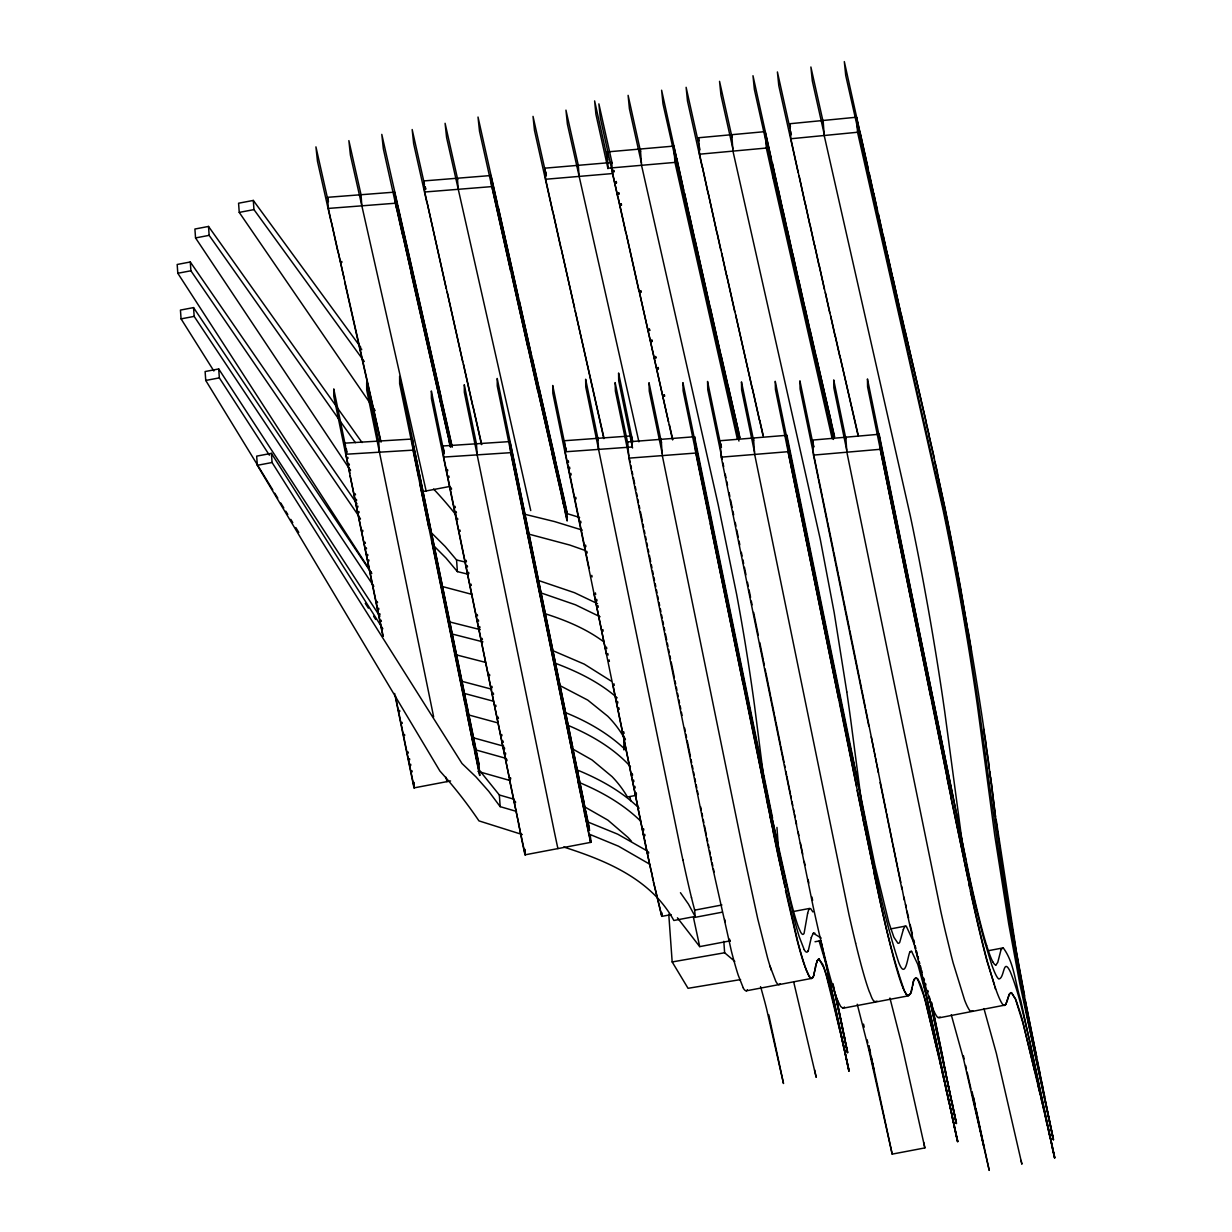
<?xml version="1.0" encoding="UTF-8"?>
<svg xmlns="http://www.w3.org/2000/svg" width="1232" height="1232" viewBox="0 0 1232 1232"><rect width="100%" height="100%" fill="white"/><g stroke="black" fill="none" stroke-linecap="round" stroke-linejoin="round"><path stroke-width="1.5" d="M623.839 735.997L623.869 749.918M807.607 913.513L804.096 933.286A359.421 18.865 79.3 0 1 803.279 934.241A250.881 13.167 79.3 0 1 800.661 932.177L798.829 928.112A155.432 8.162 79.3 0 1 797.951 925.771L797.643 924.893A134.042 7.038 79.3 0 1 794.517 914.822A130.253 6.838 79.3 0 1 792.068 905.828L791.19 902.471A122.445 6.422 79.3 0 1 789.404 895.264L771.863 817.016L682.928 382.644L683.113 390.79L709.863 520.043M815.507 967.428L813.721 975.143M807.607 913.497L808.839 909.278M815.368 966.966L816.878 961.946M815.923 965.411L814.059 973.773M912.758 985.569C915.237 966.689 922.475 988.541 923.908 995.317A120.628 6.329 79.3 0 1 925.648 1001.493L938.861 1057.58M912.157 987.202L910.771 992.515M815.8 964.979L817.278 960.929M814.198 974.204L813.351 976.329M811.287 937.567L808.269 950.858M1007.329 1000.061L1009.131 994.347L1010.825 992.622M811.287 937.552L813.212 933.348M1007.437 1000.492L1005.528 1004.634M903.349 929.482L899.745 942.311A452.652 23.762 79.3 0 1 897.912 943.235L893.908 937.275L888.842 922.583L874.92 865.341L786.894 435.281L720.089 440.733L721.259 457.149L813.212 906.891A179.672 9.44 79.3 0 0 826.98 965.441M813.844 975.513L813.074 976.991M903.364 929.482L904.781 926.495L906.367 926.341M910.879 992.869L908.538 995.81L842.965 1008.238L840.64 1006.452L837.899 1001.108M816.77 961.638L817.74 960.113M909.647 952.49C907.291 958.65 905.412 980.302 898.667 962.315C875.69 891.768 866.358 817.555 849.787 745.437L775.236 381.289L775.436 389.451L862.939 817.894M1001.077 949.518L997.781 962.346L995.995 964.949M1006.036 1003.787L1009.378 994.301L1011.056 992.592M909.663 952.475L910.186 951.628M1001.092 949.502L1002.894 947.962M817.186 960.683L817.894 959.882M1006.113 1004.049L1005.343 1004.865M844.49 1007.037L843.181 1008.207M876.999 1001.092C872.656 1004.126 870.947 994.316 869.361 991.791A212.92 11.18 79.3 0 1 864.464 976.76L862.754 970.77A187.279 9.841 79.3 0 1 860.937 964.132L859.027 956.802A181.689 9.533 79.3 0 1 856.317 946.022L855.624 943.158M808.993 909.031L810.656 908.646L812.904 911.942M940.155 1017.047L938.029 1017.586A334.257 17.556 79.3 0 1 930.206 1001.647M972.849 1010.841L970.462 1011.195A329.606 17.31 79.3 0 1 968.722 1008.993L967.366 1006.498A336.598 17.679 79.3 0 1 964.641 1000.184L953.106 962.762A186.171 9.779 79.3 0 1 951.135 955.093L945.437 931.669A196.273 10.303 79.3 0 1 943.173 921.906A195.303 10.256 79.3 0 1 940.878 911.695L846.877 452.236L845.799 437.206L879.155 434.265L965.796 859.659M817.817 959.713L818.957 959.112M1005.404 1005.004L938.984 1017.863M910.402 951.427L911.557 951.32M818.156 959.389L819.157 959.097M813.798 932.963L814.922 933.225M1004.804 1005.358L1003.649 1005.312A334.257 17.556 79.3 0 1 995.81 989.188L987.048 961.283A186.74 9.81 79.3 0 1 982.443 943.419L981.75 940.586A195.595 10.272 79.3 0 1 972.772 902.009L970.416 891.29M360.791 347.362L253.315 200.431L238.577 203.218L239.239 212.397L375.159 410.61M239.239 212.397L253.961 209.609L364.272 361.53M362.054 442.565L208.516 226.442L194.902 229.029L195.549 237.93L349.657 469.176M195.549 237.93L209.147 235.358L355.37 442.673M357.034 503.919L190.282 261.985L177.177 264.48L177.808 273.273L369.384 569.384M177.808 273.273L190.898 270.778L359.159 516.608M371.771 573.588L193.547 307.6L180.442 310.079L181.073 318.872L213.86 370.986M181.073 318.872L194.163 316.393L373.82 586.34M379.887 616.37L218.711 368.953L205.113 371.54L205.744 380.457L272.78 489.951M205.744 380.457L219.342 377.87L269.377 455.178M382.813 628.751L271.41 453.345L256.672 456.133L257.334 465.311L439.901 771.032A468.761 452.375 0.4 0 1 478.955 820.882L522.291 834.557M257.334 465.311L272.072 462.508L462.015 763.517L475.952 776.868L488.704 791.267L500.177 806.652L516.531 811.426M422.499 491.645L449.726 486.471M395.333 695.603L414.245 787.849L450.558 780.949M636.313 795.318L627.442 796.996A114.946 106.429 -3.3 0 0 612.042 776.607L592.022 759.944L572.911 749.102M590.066 835.05L590.605 842.38L525.232 854.792L524.832 849.295M652.205 876.414L660.444 910.463A101.825 5.344 79.3 0 0 661.492 914.483L662 916.346L671.086 914.621M721.921 904.981L694.679 910.155L692.861 903.195A109.371 5.744 79.3 0 1 691.768 898.775L691.475 897.62M694.617 909.247L695.141 916.454L673.858 920.489A117.194 113.098 0.4 0 0 658.211 898.667C633.217 871.763 597.936 857.996 563.732 847.031M722.26 912.188L693.493 917.64L699.714 946.623L730.268 940.817M793.485 911.495L809.824 908.384M890.89 928.866L905.412 926.11M746.361 990.805L811.719 978.393M987.91 950.781L1002.648 947.978M857.241 1004.234L868.96 1050.234L892.184 1154.122L924.862 1147.916L923.661 1142.31M815.03 941.741L820.62 940.724M668.76 914.236L672.179 961.946L724.632 952.767L734.811 961.391M740.586 979.579L688.041 988.31L672.179 961.946M805.112 203.788L790.867 138.754L789.789 123.739L856.471 117.225L858.796 127.651M972.602 673.057L972.125 669.946A241.657 12.69 79.3 0 0 968.044 644.274A219.127 11.504 79.3 0 0 966.381 634.28A203.095 10.657 79.3 0 0 962.916 613.859A182.013 9.563 79.3 0 0 959.22 593.054L958.588 589.558A164.626 8.639 79.3 0 0 954.692 568.491L952.675 557.896A167.537 8.793 79.3 0 0 949.241 540.324L946.484 526.526A158.82 8.331 79.3 0 0 943.05 509.879L857.549 132.255L790.867 138.754M708.092 193.547L699.576 154.2L698.405 137.768L765.134 131.624L771.294 159.128M772.957 177.762L766.335 148.04L699.576 154.2M737.306 438.746L674.951 162.408L608.131 168.199L606.96 151.936L673.765 146.1L676.599 158.728M931.007 697.836L880.233 449.295L813.505 455.101L812.427 440.086L845.799 437.206M612.52 173.558L611.734 162.47L544.867 168.168L545.653 179.256L612.52 173.558L617.786 197.058M838.9 699.899L788.064 451.697L721.259 457.149M446.169 288.473L424.747 192.007L423.947 180.919L490.89 175.529L497.343 204.281M424.747 192.007L491.691 186.617L491.861 187.433M337.553 250.404L328.343 208.424L327.543 197.32L394.548 192.13L397.289 204.327M328.343 208.424L395.333 203.234L396.473 208.3M743.127 987.556L738.261 975.267A183.383 9.625 79.3 0 1 736.859 970.847A172.896 9.071 79.3 0 1 733.194 957.972A160.514 8.424 79.3 0 1 731.438 951.35L712.081 864.987A479.956 25.194 79.3 0 1 709.878 854.407A526.002 27.612 79.3 0 1 708.415 847.323L628.874 458.15L627.704 441.888L694.586 436.744L772.587 818.187M770.385 817.078L695.757 453.053L628.874 458.15M589.081 568.183L565.165 451.805L564.364 440.733L631.292 435.897L632.524 441.888M565.165 451.805L632.093 446.985L631.292 435.897M583.814 801.616L509.925 441.58L442.919 445.984L443.705 457.072L509.34 777.946M443.705 457.072L510.71 452.668L584.661 812.997M349.842 473.319L345.93 454.238L345.129 443.135L412.212 439.023L479.063 764.287L479.618 775.436L412.997 450.142L412.212 439.023M345.93 454.238L412.997 450.142M1004.588 1005.404L1003.402 1005.173M818.91 959.143L822.76 964.348A152.121 7.993 79.3 0 1 827.165 977.515L830.476 989.619A123.215 6.468 79.3 0 1 832.293 996.796L841.533 1037.806M523.585 513.975L554.477 521.552L582.305 530.099M432.601 533.995L445.229 546.531L456.564 559.975L465.619 562.146M527.142 533.672L569.785 545.052L585.508 550.581M433.418 545.437L446.046 558.081L457.395 571.633L468.283 574.266M472.287 594.471L441.58 586.324M480.295 629.66L449.372 621.867L449.618 625.194M452.036 633.987L482.944 641.872M454.5 654.392L484.823 662.2M460.753 681.019L491.691 689.196M463.417 693.185L492.538 700.977M467.559 714.637L497.897 722.907M472.842 737.645L503.78 746.222M475.49 749.826L506.398 758.481M477.939 771.401L510.079 780.534M478.955 769.707L499.345 794.979L513.898 799.198M565.704 513.174L579.61 517.455M543.466 613.197C564.795 619.881 585.908 628.459 603.911 641.934M537.814 580.257L574.543 592.715L597.52 603.665M540.509 592.731L575.483 604.804L600.061 616.755M587.864 821.99L617.74 834.187L647.231 850.973M588.65 833.91L618.526 846.215L649.634 864.14M551.797 650.203L584.261 664.125L610.949 680.926M554.415 662.893C576.869 671.301 599.045 681.897 617.17 697.851M564.795 712.342C587.14 721.29 608.516 733.41 625.918 750.211M567.428 725.094C590.698 734.857 613.29 747.824 630.476 766.597M575.282 769.184C598.475 778.532 621.036 790.682 639.115 808.192M908.123 995.718L905.705 993.593M819.126 959.189L823.684 967.428A153.677 8.07 79.3 0 1 824.978 971.263A148.579 7.808 79.3 0 1 826.41 975.883L840.101 1031.43M577.823 781.904C601.016 791.391 623.361 803.988 641.287 821.729M559.297 685.238L587.756 700.099L607.73 716.208A114.853 103.442 -4.5 0 1 623.069 735.951M584.091 806.529L607.9 820.142L627.95 837.375A115.762 109.756 -1.7 0 1 631.462 841.302M1003.402 948.101C1014.383 963.024 1015.199 983.506 1020.881 1000.8L1054.577 1157.988L1051.589 1144.805M813.274 933.194L821.19 938.076M911.588 951.335L917.778 964.348L926.941 997.704L957.803 1141.664L951.874 1116.115M1011.503 992.838L1015.615 999.106M906.382 926.372L912.789 940.309M1011.765 993.007L1016.03 1000.107L1020.897 1014.814A147.085 7.731 79.3 0 1 1022.652 1021.035L1040.178 1094.54M699.714 946.623L677.415 917.794M906.305 994.44C915.222 998.906 909.616 975.297 917.578 978.608M680.449 892.707L688.442 904.103L695.141 916.454M906.259 993.993L904.38 991.175M365.273 603.357L368.399 608.177M373.604 616.231L375.698 619.45M274.782 493.216L277.785 498.128M280.788 503.026L283.791 507.938M285.793 511.203L287.795 514.468M290.798 519.365L292.785 522.645M295.788 527.542L298.791 532.44M993.038 962.223L993.331 962.7A306.152 16.078 79.3 0 0 995.98 964.902M917.64 979.117L923.661 995.364A120.628 6.329 79.3 0 1 925.401 1001.539L937.352 1050.911M905.643 993.038L903.272 988.695M804.049 949.21L799.399 937.244A145.191 7.623 79.3 0 1 794.532 920.212L778.1 847.262A433.787 22.777 79.3 0 1 776.037 837.298L772.556 820.435M808.731 975.097L804.912 966.643M808.485 975.143L806.098 969.83M904.273 990.374C884.53 934.564 875.598 875.567 862.693 817.94M1015.784 1000.153L1023.022 1023.345L1034.926 1071.871M819.141 941.079L826.349 964.872L849.125 1071.055L843.935 1047.493M805.959 968.783L804.065 964.194A187.048 9.825 79.3 0 1 802.71 959.99A171.864 9.024 79.3 0 1 798.552 945.56A160.514 8.424 79.3 0 1 796.811 938.953L785.477 890.474M983.952 1008.592L996.38 1053.437L1021.898 1164.194L1021.097 1160.452M951.273 1014.798L963.701 1059.643L989.219 1170.4L975.975 1108.646M927.865 990.605L928.312 991.837M995.579 989.265L994.655 986.616M930.206 1001.678L921.675 973.68A192.423 10.102 79.3 0 1 907.399 914.344L903.965 897.065M804.742 965.395L803.418 961.407A171.833 9.024 79.3 0 1 797.658 941.217L778.177 856.101A492.538 25.857 79.3 0 1 773.788 834.911L773.065 831.369M661.153 439.347L662.323 455.624L741.11 841.117A526.002 27.612 79.3 0 0 742.573 848.201A479.956 25.194 79.3 0 0 744.759 858.781L757.711 918.718L767.521 957.711A175.622 9.225 79.3 0 0 770.031 966.181L775.806 981.35A286.209 15.03 79.3 0 0 777.715 984.045L778.639 984.584A399.076 20.959 79.3 0 0 780.087 983.737M994.409 985.153L987.294 961.237M912.881 940.555L913.928 943.897M925.478 983.429L925.971 984.999M889.92 998.028L901.655 1044.028L924.862 1147.916M923.892 978.285L924.431 980.071M914.529 945.868L915.16 947.962M793.731 982.089L816.185 1077.307L814.598 1069.869M915.9 950.55L916.469 952.521M921.628 970.431L922.214 972.51M920.427 966.073L921.028 968.29M917.27 955.431L917.979 958.049M919.18 961.407L919.811 963.778M917.886 956.448L918.533 958.958M916.546 951.196L917.224 953.861M915.176 945.683L915.869 948.471M629.983 797.474L630.799 800.8M913.774 939.908L914.483 942.834M855.624 943.158L854.916 940.216A180.365 9.471 79.3 0 1 848.987 914.668L754.677 454.454L753.491 438.038M912.327 933.902L910.109 924.447M1035.173 1071.825L1037.406 1081.45M863.524 1024.085L864.233 1027.165M904.966 330.546L925.894 420.79M904.719 330.592L892.892 277.939M1037.914 1084.73L1039.423 1091.259M858.396 435.928L839.854 355.817M858.15 435.974L835.296 335.982M901.223 314.283L928.943 434.172M900.977 314.329L887.564 254.5M1040.424 1094.493L1042.441 1104.457M1039.669 1091.213L1041.687 1101.146M839.608 355.863L830.722 316.008M835.05 336.028L825.378 292.538M816.092 356.248L830.922 420.574M815.846 356.294L804.896 307.338M830.676 420.62L834.387 436.852M833.479 439.439L776.006 186.648M832.216 438.823L772.957 177.793M963.378 1055.608L964.132 1058.889M759.697 420.158L763.286 435.758M763.039 435.805L752.413 388.357M759.451 420.204L735.658 314.791M925.648 420.836L934.364 458.412M892.646 277.985L882.974 234.249M1044.212 1111.079L1050.064 1138.045M1042.688 1104.411L1047.015 1124.539M1041.933 1101.1L1043.966 1111.125M829.721 312.743L819.265 265.542M810.132 330.284L834.634 436.806M809.901 330.33L798.89 280.881M804.65 307.384L792.854 254.192M965.642 1065.495L966.396 1068.822M937.598 1050.865L940.386 1064.34M752.167 388.373L726.88 276.045M728.281 386.786L738.553 431.631M721.413 356.633L739.939 437.637M728.035 386.833L710.356 307.892M738.322 431.677L739.693 437.683M721.167 356.679L695.064 240.148M738.954 441.071L662.985 103.888L661.615 90.213L683.621 190.236M539.246 388.912L547.917 426.98M538.754 387.834L519.242 300.454M481.712 444.475L472.996 406.19M481.466 444.521L463.448 364.01M928.697 434.218L937.521 472.795M887.317 254.547L878.37 213.875M881.958 230.908L873.75 193.332M1050.311 1137.998L1051.835 1144.759M1047.262 1124.493L1054.823 1157.957L1029.567 1040.116C1023.684 1017.155 1019.203 993.639 1010.24 971.617C1002.987 956.648 1004.604 978.839 998.752 978.963A307.6 16.155 79.3 0 1 991.544 964.286L983.983 939.492A165.796 8.701 79.3 0 1 971.663 888.349L966.057 862.477M824.377 289.243L814.629 245.06M819.018 265.588L810.009 224.501M798.644 280.927L787.541 230.661M792.607 254.239L782.982 210.349M967.166 1072.163L970.97 1089.026M908.6 917.886L907.075 911.126M939.107 1057.533L941.156 1067.728M734.688 311.634L721.706 253.161M726.634 276.06L717.27 233.433M710.109 307.938L689.473 215.246M867.128 1039.762L867.852 1042.98M655.67 356.525L655.994 357.896M658.15 367.475L658.458 368.845M664.341 394.794L664.649 396.165M640.809 290.69L641.117 292.061M649.48 329.113L649.788 330.484M651.959 340.078L652.267 341.449M655.424 356.572L655.747 357.942M657.903 367.521L658.211 368.892M664.094 394.841L664.402 396.211M640.563 290.737L640.871 292.107M649.233 329.16L649.541 330.53M651.713 340.14L652.021 341.495M669.376 424.64L672.78 439.67M672.533 439.716L639.577 292.862M668.514 421.96L626.487 234.696M638.915 441.826L567.398 124.139L565.95 110.125L578.316 165.427L579.086 176.422M575.205 310.818L604.065 438.469M603.819 438.515L553.353 213.66M532.347 358.466L555.355 459.767M547.932 428.151L563.609 496.573A153.538 8.07 79.3 0 1 567.336 513.744M531.593 356.248L498.113 206.529M555.355 460.953L563.363 496.619A156.064 8.193 79.3 0 1 566.812 512.527M538.353 392.592L552.121 453.099M528.282 348.132L561.761 495.772M537.845 391.514L511.511 273.689M551.874 453.145L563.44 503.272M527.789 347.039L492.369 188.542M472.503 405.097L447.185 291.876M462.693 361.777L427.273 203.311M397.505 205.267L452.252 446.862M403.187 236.944L410.687 270.131M402.525 235.096L383.337 148.795L381.797 134.38L441.487 399.076M410.872 272.072L450.527 446.816M341.741 261.369L341.957 262.308M338.015 251.313L344.221 278.802M344.621 281.681L380.611 441.241M869.114 172.665L877.353 210.503M873.503 193.378L844.32 61.6L845.722 75.445L944.959 514.991A165.796 8.701 79.3 0 1 958.604 584.969L968.429 641.287A307.6 16.155 79.3 0 1 979.717 712.897L998.089 847.678L1011.518 932.008L1028.258 1021.913L1053.529 1139.754L1042.888 1088.888M814.383 245.106L805.358 203.742M809.763 224.517L799.168 176.053M787.294 230.707L778.408 189.913M782.736 210.395L772.295 162.516M971.725 1092.43L972.495 1095.833M941.387 1067.682L943.435 1077.985M940.632 1064.294L942.68 1074.55M720.735 249.957L708.338 193.532M717.009 233.433L702.379 166.797M694.817 240.194L684.576 193.332M689.227 215.292L676.845 158.682M870.054 1052.775L868.591 1046.23M840.347 1031.384L842.965 1044.274M621.236 203.742L621.544 205.143M613.752 170.355L614.06 171.741M616.246 181.504L616.554 182.89M618.741 192.639L619.049 194.025M620.99 203.804L621.298 205.19M613.505 170.401L613.813 171.787M616 181.551L616.308 182.937M618.495 192.685L618.803 194.071M618.341 198.414L639.023 291.522M625.933 233.356L600.323 117.887L598.875 103.873L612.181 163.363M561.499 249.942L574.589 308.062M560.945 248.587L545.653 179.256M552.798 212.304L534.472 130.392L533.025 116.378L544.975 169.831M653.453 882.035L661.753 916.392L661.492 912.773M518.487 298.221L478.016 117.04L479.51 131.239L510.741 271.44M561.515 495.818L564.61 508.508M457.688 179.425L445.091 123.292L446.585 137.491L530.746 510.572M425.256 186.787L425.779 189.081M424.501 184.523L412.166 129.529L413.659 143.744L426.765 202.202M425.025 186.833L425.533 189.127M441.672 401.031L452.005 446.908M396.935 209.209L448.386 437.283M448.571 439.223L450.296 446.862M361.161 195.272L348.872 140.617L350.396 155.032L426.133 490.952M327.543 197.32L328.482 201.478M361.469 348.81L361.684 349.749M328.236 201.524L315.931 146.87L317.471 161.284L331.069 221.714M331.531 222.622L381.073 442.134M859.813 131.069L868.344 169.215M823.284 122.507L810.887 66.99L812.304 80.865L824.285 134.534M789.789 123.739L790.451 126.68M789.82 127.743L777.407 71.949L778.793 85.655L798.151 172.634M790.59 131.193L791.36 134.658M778.162 189.959L752.983 75.722L754.354 89.382L775.991 186.617M973.265 1099.237L983.998 1147.3L972.033 1091.444M944.451 1081.388L948.809 1102.209M943.681 1077.938L946.499 1091.798M942.927 1074.504L944.205 1081.434M731.947 136.968L719.55 81.343L720.951 95.157L732.932 148.918M698.405 137.768L699.098 140.895M700.022 149.842L686.116 87.303L687.471 100.932L702.132 166.844M870.793 1056.07L871.532 1059.381M841.779 1037.76L843.689 1047.539M606.96 151.936L608.054 156.864M545.637 171.633L546.253 174.42M545.391 171.679L546.33 175.868M653.391 880.587L648.694 860.321M563.193 503.318L564.826 509.54A127.42 6.684 79.3 0 1 567.259 520.705M973.018 901.963L968.829 883.96M949.056 1102.163L952.12 1116.069M905.535 904.18L906.305 907.676M946.746 1091.752L954.43 1126.479M954.184 1126.525L957.557 1141.71L919.873 965.934M872.271 1062.723L874.027 1070.593L868.776 1046.137M811.888 896.988L812.643 900.376M843.212 1044.228L848.879 1071.101L820.974 940.955M640.563 151.582L628.104 95.341L629.413 108.755L641.456 163.101M607.715 160.006L594.625 100.916L595.918 114.283L607.977 168.692M652.128 874.936L648.063 857.318M934.903 462.015L944.728 506.691A192.423 10.102 79.3 0 1 960.59 587.926L971.386 651.281M937.275 472.842L944.497 506.737A195.595 10.272 79.3 0 1 954.153 555.108L954.954 559.22A186.74 9.81 79.3 0 1 960.329 587.957L968.121 631.97M969.877 887.594L951.089 798.197M904.257 900.053L901.608 886.101M808.084 879.494L808.854 883.051M785 887.102L778.424 856.055A492.631 25.872 79.3 0 1 774.035 834.865L770.139 817.124M682.913 860.013L682.266 857.056A215.292 11.304 79.3 0 1 681.311 852.575L585.77 387.002L585.647 379.24L598.167 439.901M648.448 851.805L648.725 853.098M968.275 880.202L947.069 778.177M973.573 1097.419L975.174 1104.904M929.236 996.349L956.494 1123.476L956.171 1121.89M928.99 996.349L956.248 1123.522L955.385 1118.071M868.93 1045.66L870.531 1053.129M871.332 1056.871L892.184 1154.122M833.048 983.937L847.678 1052.159M832.832 984.122L847.57 1052.898L842.257 1027.457M768.753 1014.721L783.506 1083.513L766.674 1009.254A123.215 6.468 79.3 0 0 764.856 1002.078L761.545 990.004A147.44 7.746 79.3 0 0 760.544 986.663M648.309 857.272L645.476 845.121M648.941 860.275L647.093 852.775M900.808 882.389L897.897 868.498M901.87 888.919L880.095 782.551M713.451 868.976L714.083 871.994M647.339 852.729L644.49 840.486M566.812 512.543L567.351 517.471M873.858 872.364L880.125 901.562A180.349 9.471 79.3 0 0 892.984 955.508M804.25 861.43L805.02 865.08M712.173 862.908L712.804 865.942M644.706 834.264L644.998 835.65M645.722 845.075L643.196 834.249M945.899 1072.548L942.48 1057.349M952.213 1102.856L955.139 1118.117M945.652 1072.595L951.966 1102.902M873.319 868.529L857.133 790.436M842.503 1027.411L835.835 995.04M844.721 1038.068L835.589 995.086M844.474 1038.114L847.431 1052.205M710.895 856.794L711.526 859.859M643.535 828.612L643.828 830.045M644.736 840.44L641.887 827.966M586.509 814.675L583.829 802.91M586.263 814.722L586.509 815.846A150.612 7.916 79.3 0 0 587.88 822.36L588.095 823.392A108.277 5.683 79.3 0 0 589.62 830.491M586.832 823.423L584.43 813.043M521.213 835.881L518.533 824.193M520.967 835.927L521.244 837.206A153.538 8.07 79.3 0 0 524.986 854.854L524.586 849.341M845.83 438.654L833.71 379.918L833.848 387.849L846.738 450.234M942.726 1057.302L932.331 1006.328M944.313 1064.941L932.085 1006.375M953.799 1110.448L955.924 1121.936M944.066 1064.987L953.553 1110.494M812.427 440.086L813.844 446.893M813.597 446.939L799.907 380.842L800.092 388.958L816.169 466.635M816.431 467.914L818.572 478.216M818.833 479.494L819.896 484.653M820.158 485.932L822.298 496.25M822.56 497.528L827.35 520.766M813.505 455.101L868.853 726.295M895.217 855.624L897.62 867.236M753.599 440.548L741.464 381.874L741.633 389.882L754.508 452.206M720.674 443.582L721.444 447.293M721.197 447.339L707.553 381.458L707.753 389.651L722.168 459.228M722.938 462.939L723.692 466.635M725.232 474.058L726.002 477.77M726.772 481.466L727.527 485.177M729.067 492.615L729.837 496.327M800.415 842.996L802.725 854.099M661.492 442.781L649.018 382.705L649.264 391.145L662.138 453.114M627.596 442.596L615.122 382.567L615.384 391.052L628.89 456.056M629.537 459.136L630.168 462.216M630.815 465.296L631.462 468.376M632.093 471.456L632.74 474.551M633.371 477.631L634.649 483.806M635.296 486.902L635.943 489.997M636.574 493.093L637.221 496.188M637.853 499.283L638.499 502.379M639.146 505.474L639.778 508.585M708.323 844.459L708.97 847.554M709.601 850.65L710.248 853.73M642.134 827.919L637.668 807.345M643.443 834.203L640.27 820.065M585.308 808.885L572.649 748.209M585.308 810.117L586.74 815.8A127.42 6.684 79.3 0 0 589.42 828.397M586.016 819.526L578.208 782.72M585.77 819.573L587.094 824.716A153.538 8.07 79.3 0 0 590.852 842.365L590.313 835.003M520.135 830.676L509.355 779.317M519.889 830.722L521.475 837.159A153.476 8.054 79.3 0 0 525.232 854.808M827.611 522.06L832.139 544.051M832.416 545.345L833.479 550.535M833.741 551.828L835.881 562.223M836.143 563.517L838.268 573.927M894.956 854.33L892.815 843.889M730.607 500.038L732.131 507.476M732.901 511.203L733.671 514.93M735.211 522.383L735.981 526.11M736.736 529.837L738.276 537.306M739.046 541.048L739.816 544.79M741.341 552.275L742.111 556.017M742.881 559.775L743.651 563.517M798.12 831.785L798.89 835.527M710.34 523.631L743.173 684.083M773.311 831.323L766.504 799.229M632.771 441.841L618.587 372.988L618.695 380.75L632.555 448.001M640.424 511.68L642.349 521.013M642.981 524.124L643.628 527.234M644.259 530.345L644.906 533.471M645.553 536.582L646.184 539.708M646.831 542.835L647.462 545.945M648.109 549.072L648.756 552.198M649.387 555.324L650.665 561.592M651.312 564.718L651.959 567.844M706.398 835.127L704.488 825.748M707.045 838.253L707.692 841.364M565.858 447.94L566.181 449.526M566.258 451.158L552.721 385.477L552.829 393.254L640.517 820.019M568.229 460.676L568.553 462.262M569.538 467.036L569.862 468.622M570.847 473.381L571.171 474.967M575.744 497.251L576.083 498.837M580.657 521.151L580.98 522.738M585.57 545.052L585.893 546.638M586.863 551.428L587.202 553.014M591.776 575.344L592.099 576.93M595.364 592.885L595.687 594.471M594.04 593.67L606.406 654.146M442.919 445.984L444.167 452.067M444.228 453.638L431.339 390.944L431.416 398.506L518.78 824.146M447.478 469.454L447.755 470.763M448.833 476.029L449.11 477.354M451.282 487.903L451.543 489.212M455.055 506.337L455.332 507.661M456.148 511.603L456.41 512.928M457.488 518.195L457.765 519.504M459.936 530.053L460.198 531.362M466.158 560.375L466.42 561.7M467.236 565.657L467.498 566.982M468.591 572.264L468.853 573.588M471.024 584.153L471.302 585.477M477.261 614.568L477.523 615.892M413.197 442.581L399.63 376.407L399.645 383.722L419.065 478.463M413.398 444.844L478.817 764.333M465.219 704.042L431.662 540.14M474.674 750.134L479.864 775.39M466.327 710.679L473.766 746.885M378.825 441.811L366.689 382.659L366.705 389.959L433.649 716.885M446.03 777.253L446.923 781.642M346.192 448.279L346.9 451.713M345.514 446.215L333.764 388.896L333.78 396.211L383.167 636.205M346.654 451.759L346.885 452.868M347.794 457.303L348.009 458.412M349.149 463.956L349.38 465.065M350.288 469.484L350.519 470.593M371.232 571.894L371.463 573.003M377.3 601.57L377.531 602.679M378.655 608.177L378.886 609.27M379.779 613.675L380.01 614.768M381.135 620.266L381.366 621.375M399.568 710.34L399.799 711.434M402.032 722.322L402.263 723.415M404.496 734.364L404.727 735.458M408.115 751.967L408.346 753.075M409.486 758.619L409.702 759.713M410.61 764.148L410.841 765.257M411.965 770.755L412.196 771.848M350.042 475.552L382.921 636.251M394.64 693.462L394.856 694.555M395.087 695.649L413.998 787.895L413.598 782.335M1043.134 1088.842L1037.267 1061.091M1044.751 1096.742L1039.669 1073.041M1045.306 1100.73L1053.283 1139.8L1019.588 982.612L1008.715 923.954L994.902 836.42L977.438 705.767A306.152 16.078 79.3 0 0 972.618 673.088M838.545 575.221L843.335 598.69M843.597 599.984L845.737 610.441M845.999 611.75L847.062 616.97M847.323 618.279L848.124 622.206M848.401 623.515L849.464 628.751M849.726 630.06L851.851 640.548M852.128 641.857L859.305 677.354M890.135 830.738L889.073 825.471M890.397 832.062L892.538 842.565M744.421 567.274L745.961 574.774M747.485 582.289L748.255 586.047M749.025 589.805L750.565 597.335M751.32 601.093L752.09 604.85M753.63 612.396L758.234 635.004M759.774 642.55L762.069 653.869M762.331 655.131L763.347 660.152M763.609 661.415L764.379 665.188M765.134 668.961L765.657 671.486M765.904 672.749L768.214 684.068M768.46 685.331L770.508 695.402M770.77 696.665L771.786 701.701M772.048 702.964L774.343 714.298M794.532 814.229L795.04 816.739M795.81 820.512L796.58 824.285M744.143 687.61L766.751 799.183M652.59 570.986L653.237 574.112M653.869 577.238L654.515 580.38M655.162 583.506L655.794 586.648M656.44 589.789L657.072 592.915M657.719 596.057L658.365 599.199M658.997 602.325L659.644 605.466M660.275 608.608L660.922 611.75M661.569 614.891L662.2 618.017M662.847 621.159L663.494 624.301M664.125 627.442L664.772 630.584M665.403 633.725L666.697 639.993M667.328 643.135L667.975 646.276M668.606 649.418L669.253 652.56M669.9 655.701L670.531 658.827M671.178 661.969L674.381 677.677M675.013 680.819L675.66 683.96M676.306 687.102L676.938 690.228M677.585 693.37L678.216 696.511M678.863 699.653L679.51 702.794M680.141 705.936L680.788 709.093M681.419 712.235L682.066 715.376M684.622 727.958L685.269 731.1M685.916 734.257L686.547 737.398M687.194 740.555L690.397 756.325M700.638 806.868L701.285 810.025M701.917 813.166L702.563 816.323M703.195 819.465L703.842 822.606M632.247 773.527L632.586 775.144M633.556 779.964L633.895 781.565M634.865 786.355L635.188 787.941M596.673 599.26L596.996 600.862M597.967 605.636L598.305 607.237M602.864 629.552L603.187 631.138M606.452 647.093L606.775 648.679M607.761 653.468L608.084 655.054M609.055 659.844L609.378 661.445M613.952 683.791L614.275 685.392M617.54 701.378L617.863 702.979M618.849 707.784L619.172 709.386M623.746 731.793L624.085 733.41M625.055 738.214L625.379 739.816M636.143 792.684L636.467 794.24M613.166 685.947L637.914 807.299M572.618 746.869L497.204 378.455L497.266 386.001L577.916 780.041M495.726 705.074L496.003 706.413M498.175 717.116L498.452 718.456M501.686 734.395L501.963 735.72M503.026 741.017L503.303 742.326M504.365 747.593L504.643 748.902M478.339 619.865L478.601 621.19M479.695 626.487L479.956 627.812M482.128 638.422L482.405 639.747M489.458 674.289L489.735 675.629M491.907 686.316L492.184 687.656M493.277 693L493.555 694.34M505.428 752.829L505.705 754.138M506.768 759.359L507.03 760.668M510.495 777.638L510.756 778.947M515.33 801.293L515.592 802.617M419.943 484.022L428.952 528.081M355.263 493.816L355.494 494.925M356.387 499.345L356.618 500.454M357.742 505.967L357.973 507.06M358.866 511.465L359.097 512.574M360.221 518.071L360.437 519.165M362.685 530.16L362.916 531.254M365.165 542.234L365.38 543.343M366.289 547.732L366.505 548.825M367.629 554.323L367.86 555.416M368.753 559.821L368.984 560.914M1039.916 1072.995L1025.193 1000.107M951.335 798.151L867.59 386.894L867.451 378.932L969.214 875.505A158.82 8.331 79.3 0 0 972.51 890.274L975.082 901.393A167.537 8.793 79.3 0 0 978.177 914.236L979.948 921.29A164.626 8.639 79.3 0 0 983.228 933.717L983.737 935.565A182.013 9.563 79.3 0 0 986.632 945.452M859.566 678.663L861.707 689.227M861.969 690.551L863.031 695.834M884.268 801.724L886.409 812.288M886.67 813.613L887.733 818.88M887.995 820.204L888.796 824.162M839.947 703.78L856.594 786.463M775.883 721.875L777.931 731.977M778.177 733.24L780.487 744.621M780.734 745.884L781.766 750.95M782.012 752.213L784.06 762.362M784.568 764.887L785.077 767.428M785.847 771.232L786.617 775.036M786.863 776.299L787.895 781.365M788.141 782.628L790.451 794.024M790.698 795.287L791.206 797.828M774.605 715.561L775.621 720.612M791.976 801.616L792.746 805.405M793.516 809.193L794.024 811.703M691.029 759.482L691.676 762.639M692.307 765.796L692.954 768.968M693.601 772.125L694.232 775.282M694.879 778.439L695.51 781.596M696.157 784.769L696.788 787.926M697.435 791.083L698.082 794.24M1036.697 1057.056C1017.663 966.412 1002.063 875.013 991.375 782.998M932.054 701.809L947.316 778.131M871.27 736.859L872.857 744.821M873.134 746.145L874.196 751.443M874.458 752.767L875.244 756.741M875.521 758.065L876.583 763.363M876.845 764.687L878.431 772.633M863.293 697.143L865.418 707.722M865.696 709.047L867.821 719.642M868.083 720.966L884.006 800.4M931.531 1002.294L932.054 1004.989M931.284 1002.34L931.808 1005.035M1024.639 995.949L1018.51 963.208A147.085 7.731 79.3 0 1 1016.338 951.135L996.149 819.419M968.367 631.924L971.632 651.235A334.257 17.556 79.3 0 1 983.891 729.067L987.186 753.953M983.644 729.082L985.03 738.615M962.731 846.184L963.224 849.587M846.8 691.937L834.203 612.704L820.204 538.923L732.963 151.151L731.793 134.719M985.277 738.569L988.018 759.928M962.7 845.968L944.759 711.973A336.167 17.648 79.3 0 0 943.512 703.333L943.096 700.392A291.507 15.308 79.3 0 0 939.924 679.263L938.953 673.011A239.085 12.551 79.3 0 0 935.35 650.481L933.132 637.129A201.278 10.564 79.3 0 0 930.222 620.066L929.621 616.616A183.63 9.64 79.3 0 0 927.788 606.221L923.985 585.262A164.857 8.655 79.3 0 0 922.013 574.697L919.318 560.56A167.475 8.793 79.3 0 0 916.562 546.515L913.112 529.344A158.05 8.301 79.3 0 0 910.356 516.085L824.208 135.535L823.13 120.505M987.433 753.907L989.219 768.737M988.264 759.882L990.374 777.361M862.939 812.827L863.324 815.615M990.62 777.315L995.533 816.647M989.85 771.586L991.129 783.044M861.399 801.339L850.665 719.411A452.652 23.762 79.3 0 0 846.8 691.968M861.769 804.173L862.154 807.022M763.132 773.049L754.538 705.72A351.32 18.449 79.3 0 0 753.014 694.679L752.367 690.166A242.134 12.72 79.3 0 0 748.178 661.969L745.406 644.505A155.432 8.162 79.3 0 0 744.143 636.882L743.712 634.311A137.845 7.238 79.3 0 0 741.941 623.962L741.495 621.328A131.855 6.93 79.3 0 0 739.616 610.702A130.253 6.838 79.3 0 0 736.659 594.455L718.21 504.843L641.549 165.334L640.378 149.041M763.409 775.174L763.932 779.394M764.471 783.706L764.733 785.816M856.471 117.225L857.549 132.255M879.155 434.265L880.233 449.295M765.164 131.608L766.335 148.04M786.894 435.281L788.064 451.697M776.945 827.411L778.578 850.157M673.796 146.1L674.951 162.408M694.586 436.744L695.757 453.053M723.815 941.325L724.632 952.767M661.738 912.712L662 916.346M597.843 438.346L598.629 449.418M490.89 175.529L491.691 186.617M509.925 441.58L510.726 452.668M457.426 178.24L458.212 189.343M477.215 454.901L476.43 443.797L464.279 384.707L464.341 392.253L554.169 830.969A153.538 8.07 79.3 0 0 557.911 848.602M499.345 794.979L500.177 806.652M456.564 559.975L457.395 571.633M394.548 192.13L395.333 203.234M413.844 782.289L414.245 787.849M361.053 194.748L361.838 205.852M378.671 441.102L379.471 452.206M253.315 200.431L253.961 209.609M271.41 453.345L272.072 462.508M208.516 226.442L209.147 235.358M218.711 368.953L219.342 377.87M190.282 261.985L190.898 270.778M193.547 307.6L194.163 316.393M433.602 489.042A467.19 392.592 -6.1 0 1 456.009 514.976M590.605 842.411A153.476 8.054 79.3 0 1 586.848 824.747M564.579 509.586A150.612 7.916 79.3 0 1 565.935 515.731L566.15 516.747A108.308 5.683 79.3 0 1 567.013 520.766M691.522 897.882A150.412 7.9 79.3 0 1 682.898 859.89M808.192 950.503A320.489 16.832 79.3 0 1 804.142 949.656M813.243 976.606A347.147 18.234 79.3 0 1 808.823 975.544M730.068 941.14A153.985 8.085 79.3 0 1 729.56 939.2M725.186 921.752A153.985 8.085 79.3 0 1 724.616 919.334M771.386 970.385A187.033 9.825 79.3 0 1 770.031 966.181M813.012 976.653A347.147 18.234 79.3 0 1 808.577 975.59M747.362 989.727A347.147 18.234 79.3 0 1 743.204 988.002M903.21 988.387A207.253 10.888 79.3 0 1 893.031 955.816M837.883 1000.985A213.891 11.227 79.3 0 1 830.661 979.132A186.032 9.764 79.3 0 1 826.995 965.534M987.309 961.299A192.423 10.102 79.3 0 1 973.018 901.901M993.038 962.192A241.657 12.69 79.3 0 1 990.374 956.386A219.127 11.504 79.3 0 1 989.219 953.26A203.095 10.657 79.3 0 1 986.647 945.468"/></g></svg>
